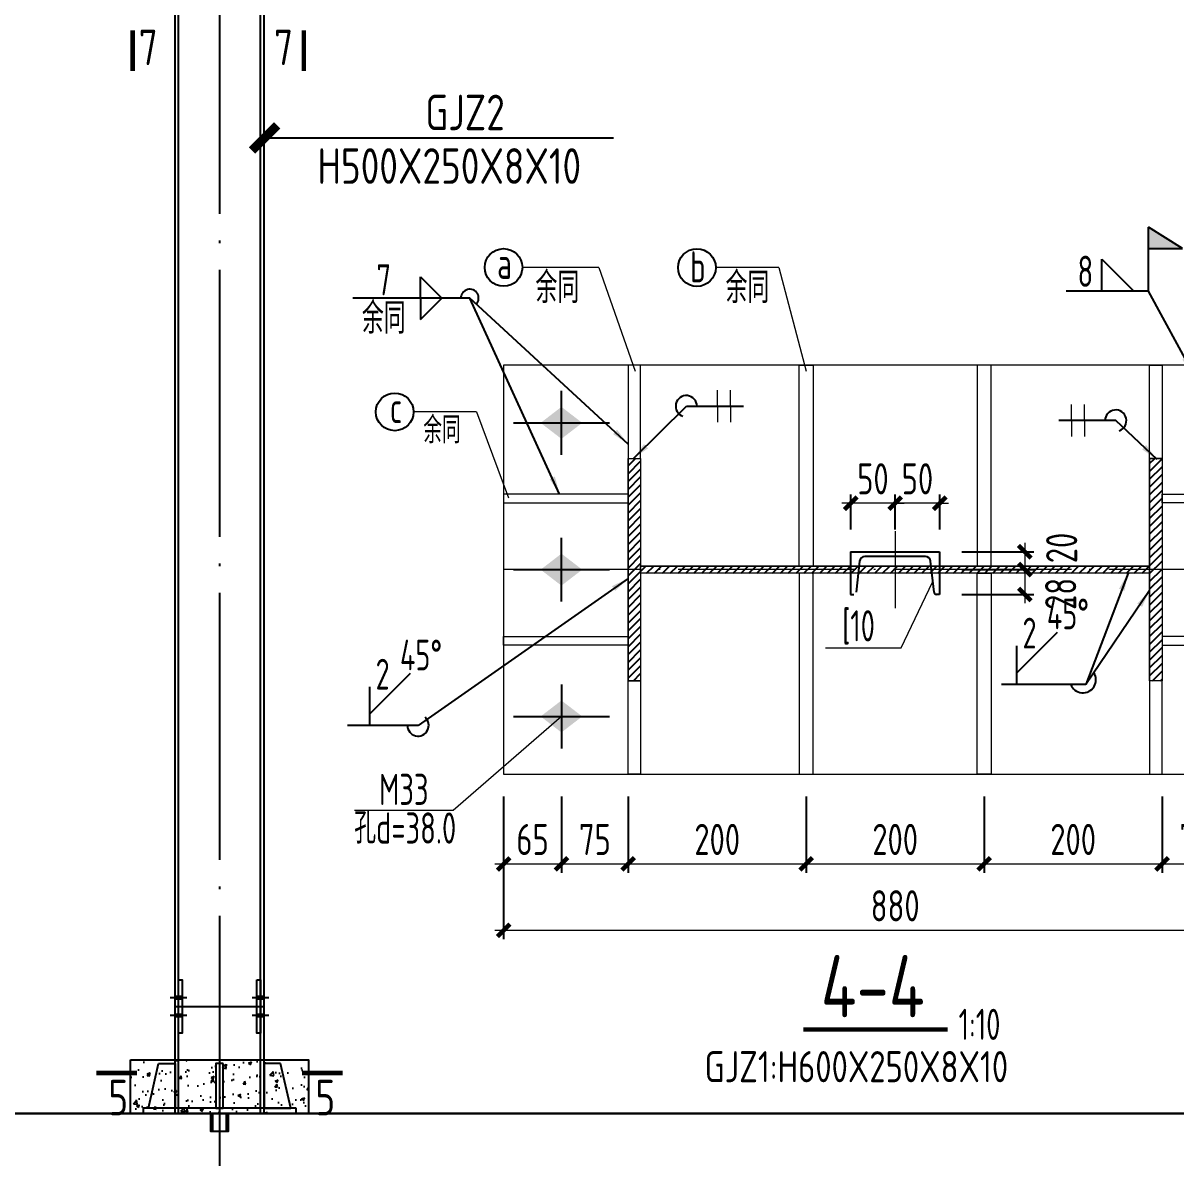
# Model space of a CAD drawing. Extents: x -2746917 to -971774, y -3334247 to -3250358.
# Drawn here: x -1160962 to -1148006, y -3302778 to -3290021 of the extents above; entities that cross this region are included whole.
import ezdxf
from ezdxf.enums import TextEntityAlignment as Align

# ---------------------------------------------------------------- set-up
doc = ezdxf.new("R2010")
doc.units = 0
doc.header["$LTSCALE"] = 1000
doc.header["$MEASUREMENT"] = 0
doc.header["$PDMODE"] = 35
doc.linetypes.add('4', pattern=[5, 1.5, -1, 1.5, -1])
doc.linetypes.add('DOTE', pattern=[2.42, 2, -0.2, 0.02, -0.2])
doc.layers.get('0').update_dxf_attribs({"linetype": 'CONTINUOUS'})
doc.layers.get('Defpoints').update_dxf_attribs({"linetype": 'CONTINUOUS'})
for name, color, linetype in [('10', 7, 'CONTINUOUS'), ('AXIS', 253, 'DOTE'), ('BEAM_CON', 4, 'CONTINUOUS'), ('COLU', 7, 'CONTINUOUS'), ('DIM', 3, 'CONTINUOUS'), ('HATCH', 254, 'CONTINUOUS'), ('NUM', 7, 'CONTINUOUS'), ('REIN', 1, 'CONTINUOUS'), ('TEXT', 7, 'CONTINUOUS'), ('THIN', 7, 'CONTINUOUS'), ('WALL', 5, 'CONTINUOUS'), ('WELD', 7, 'CONTINUOUS'), ('钢板标注', 253, 'CONTINUOUS')]:
    doc.layers.add(name, color=color, linetype=linetype)
doc.styles.add('SJQYTEXTSTYLE', font='GBXWXT.shx', dxfattribs={"bigfont": 'GBHZFS.shx'})
doc.styles.add('TSSD_Dimension', font='tssdeng.shx', dxfattribs={"width": 0.75, "bigfont": 'Hztxt.shx'})
doc.styles.add('TSSD_Label', font='tssdeng.shx', dxfattribs={"width": 0.75, "bigfont": 'hztxt.shx'})
doc.styles.add('TSSD_Norm', font='tssdeng.shx', dxfattribs={"width": 0.75, "bigfont": 'hztxt.shx'})
doc.styles.add('TSSD_Rein', font='Tssdeng.shx', dxfattribs={"width": 0.75, "bigfont": 'hztxt.shx'})
doc.dimstyles.new('SJQY_30_100', dxfattribs={"dimtxt": 350, "dimasz": 100, "dimexe": 250, "dimexo": 250, "dimgap": 100, "dimtad": 1, "dimdec": 0, "dimlfac": 0.3, "dimzin": 0, "dimdsep": 46, "dimtxsty": 'SJQYTEXTSTYLE', "dimblk": 'ARCHTICK', "dimcen": 0, "dimclrd": 256, "dimclre": 256, "dimclrt": 256, "dimadec": 0, "dimazin": 0, "dimtfac": 1, "dimtdec": 0, "dimtix": 1, "dimtmove": 2, "dimatfit": 1, "dimldrblk": 'ARCHTICK', "dimfxl": 1, "dimtvp": 1, "dimtolj": 1, "dimtzin": 0, "dimlwd": -1, "dimlwe": -1, "dimarcsym": 0})
doc.dimstyles.new('TSSD_10_100', dxfattribs={"dimtxt": 350, "dimasz": 100, "dimexe": 100, "dimexo": 250, "dimgap": 100, "dimtad": 1, "dimdec": 0, "dimlfac": 0.1, "dimzin": 0, "dimdsep": 46, "dimtxsty": 'TSSD_Dimension', "dimblk": 'ARCHTICK', "dimcen": 0, "dimdle": 100, "dimclrt": 7, "dimadec": 0, "dimazin": 0, "dimtfac": 1, "dimtdec": 0, "dimtix": 1, "dimtmove": 2, "dimatfit": 3, "dimldrblk": 'ARCHTICK', "dimfxl": 1, "dimtolj": 1, "dimtzin": 0, "dimlwd": 5, "dimarcsym": 0})
doc.dimstyles.new('TSSD_LEADER_STYLE_200.0', dxfattribs={"dimtxt": 700, "dimasz": 200, "dimexe": 200, "dimexo": 500, "dimgap": 0.09, "dimtad": 0, "dimtih": 1, "dimtoh": 1, "dimdec": 4, "dimzin": 0, "dimdsep": 46, "dimtxsty": 'Standard', "dimcen": 0.09, "dimdle": 200, "dimclrt": 7, "dimadec": 0, "dimazin": 0, "dimtfac": 1, "dimtdec": 4, "dimtofl": 0, "dimtmove": 0, "dimatfit": 3, "dimfxl": 1, "dimtolj": 1, "dimtzin": 0, "dimarcsym": 0})

# ---------------------------------------------------------------- blocks, each defined once
blk = doc.blocks.new('_ArchTick')
at = {"color": 0, "const_width": 0.5}
blk.add_lwpolyline([(-0.707, -0.707), (0.707, 0.707)], dxfattribs=at)
blk = doc.blocks.new('_WELD006')
at = {"color": 0, "linetype": 'ByBlock', "lineweight": 5}
for p, q in [((0, 0), (0, 0.5)), ((0.4, 0), (0.4, 0.5))]:
    blk.add_line(p, q, dxfattribs=at)
blk = doc.blocks.new('_WELD001')
at = {"linetype": 'ByBlock'}
h = blk.add_hatch(color=0, dxfattribs=at)
h.paths.add_polyline_path([(0.8, 1), (0, 1.5), (0, 1)])
edge = h.paths.add_edge_path()
edge.add_line((0, 0), (0, 1.5))
at = {"color": 0, "linetype": 'ByBlock'}
for p, q in [((0, 0), (0, 1.5)), ((0.8, 1), (0, 1.5)), ((0, 1), (0.8, 1))]:
    blk.add_line(p, q, dxfattribs=at)
blk = doc.blocks.new('_WELD004')
at = {"color": 0, "linetype": 'ByBlock'}
for p, q in [((0, 1), (1, 0)), ((0, 0), (0, 1))]:
    blk.add_line(p, q, dxfattribs=at)
blk = doc.blocks.new('A$C5C7C78FF')
at = {"layer": '10', "color": 0}
blk.add_solid([(27.2, -141.2, -192), (-72.8, -11.2, -192), (127.2, -11.2, -192), (27.2, 118.8, -192)], dxfattribs=at)
at = {"layer": 'AXIS', "color": 0, "linetype": 'ByBlock'}
for p, q in [((27.2, -311.2, -192), (27.2, 288.8, -192)), ((227.2, -11.2, -192), (-172.8, -11.2, -192))]:
    blk.add_line(p, q, dxfattribs=at)
blk = doc.blocks.new('*D908')
at = {"layer": 'Defpoints', "color": 0, "ltscale": 1.5}
for p in [(-1155561, -3298465), (-1154911, -3298465), (-1154911, -3299473)]:
    blk.add_point(p, dxfattribs=at)
at = {"layer": 'DIM', "color": 0, "lineweight": -2, "ltscale": 1.5}
for p, q in [((-1155561, -3298715), (-1155561, -3299573)), ((-1154911, -3298715), (-1154911, -3299573))]:
    blk.add_line(p, q, dxfattribs=at)
at = {"layer": 'DIM', "color": 0, "lineweight": 5, "ltscale": 1.5}
blk.add_line((-1155661, -3299473), (-1154811, -3299473), dxfattribs=at)
at = {"layer": 'DIM', "color": 0, "lineweight": 5, "ltscale": 1.5, "xscale": 100, "yscale": 100, "zscale": 100, "rotation": 180}
blk.add_blockref('_ArchTick', (-1155561, -3299473), dxfattribs=at)
at = {"layer": 'DIM', "color": 0, "lineweight": 5, "ltscale": 1.5, "xscale": 100, "yscale": 100, "zscale": 100}
blk.add_blockref('_ArchTick', (-1154911, -3299473), dxfattribs=at)
at = {"layer": 'DIM', "color": 7, "lineweight": 5, "ltscale": 1.5, "insert": (-1155236, -3299198), "char_height": 350, "attachment_point": 5, "style": 'TSSD_Dimension'}
blk.add_mtext('\\A1;65', dxfattribs=at)
blk = doc.blocks.new('*D909')
at = {"layer": 'Defpoints', "color": 0, "ltscale": 1.5}
for p in [(-1154911, -3298465), (-1154161, -3298465), (-1154161, -3299473)]:
    blk.add_point(p, dxfattribs=at)
at = {"layer": 'DIM', "color": 0, "lineweight": -2, "ltscale": 1.5}
for p, q in [((-1154911, -3298715), (-1154911, -3299573)), ((-1154161, -3298715), (-1154161, -3299573))]:
    blk.add_line(p, q, dxfattribs=at)
at = {"layer": 'DIM', "color": 0, "lineweight": 5, "ltscale": 1.5}
blk.add_line((-1155011, -3299473), (-1154061, -3299473), dxfattribs=at)
at = {"layer": 'DIM', "color": 0, "lineweight": 5, "ltscale": 1.5, "xscale": 100, "yscale": 100, "zscale": 100, "rotation": 180}
blk.add_blockref('_ArchTick', (-1154911, -3299473), dxfattribs=at)
at = {"layer": 'DIM', "color": 0, "lineweight": 5, "ltscale": 1.5, "xscale": 100, "yscale": 100, "zscale": 100}
blk.add_blockref('_ArchTick', (-1154161, -3299473), dxfattribs=at)
at = {"layer": 'DIM', "color": 7, "lineweight": 5, "ltscale": 1.5, "insert": (-1154536, -3299198), "char_height": 350, "attachment_point": 5, "style": 'TSSD_Dimension'}
blk.add_mtext('\\A1;75', dxfattribs=at)
blk = doc.blocks.new('*D910')
at = {"layer": 'Defpoints', "color": 0, "ltscale": 1.5}
for p in [(-1154161, -3298465), (-1152161, -3298465), (-1152161, -3299473)]:
    blk.add_point(p, dxfattribs=at)
at = {"layer": 'DIM', "color": 0, "lineweight": -2, "ltscale": 1.5}
for p, q in [((-1154161, -3298715), (-1154161, -3299573)), ((-1152161, -3298715), (-1152161, -3299573))]:
    blk.add_line(p, q, dxfattribs=at)
at = {"layer": 'DIM', "color": 0, "lineweight": 5, "ltscale": 1.5}
blk.add_line((-1154261, -3299473), (-1152061, -3299473), dxfattribs=at)
at = {"layer": 'DIM', "color": 0, "lineweight": 5, "ltscale": 1.5, "xscale": 100, "yscale": 100, "zscale": 100, "rotation": 180}
blk.add_blockref('_ArchTick', (-1154161, -3299473), dxfattribs=at)
at = {"layer": 'DIM', "color": 0, "lineweight": 5, "ltscale": 1.5, "xscale": 100, "yscale": 100, "zscale": 100}
blk.add_blockref('_ArchTick', (-1152161, -3299473), dxfattribs=at)
at = {"layer": 'DIM', "color": 7, "lineweight": 5, "ltscale": 1.5, "insert": (-1153161, -3299198), "char_height": 350, "attachment_point": 5, "style": 'TSSD_Dimension'}
blk.add_mtext('\\A1;200', dxfattribs=at)
blk = doc.blocks.new('*D911')
at = {"layer": 'Defpoints', "color": 0, "ltscale": 1.5}
for p in [(-1152161, -3298465), (-1150161, -3298465), (-1150161, -3299473)]:
    blk.add_point(p, dxfattribs=at)
at = {"layer": 'DIM', "color": 0, "lineweight": -2, "ltscale": 1.5}
for p, q in [((-1152161, -3298715), (-1152161, -3299573)), ((-1150161, -3298715), (-1150161, -3299573))]:
    blk.add_line(p, q, dxfattribs=at)
at = {"layer": 'DIM', "color": 0, "lineweight": 5, "ltscale": 1.5}
blk.add_line((-1152261, -3299473), (-1150061, -3299473), dxfattribs=at)
at = {"layer": 'DIM', "color": 0, "lineweight": 5, "ltscale": 1.5, "xscale": 100, "yscale": 100, "zscale": 100, "rotation": 180}
blk.add_blockref('_ArchTick', (-1152161, -3299473), dxfattribs=at)
at = {"layer": 'DIM', "color": 0, "lineweight": 5, "ltscale": 1.5, "xscale": 100, "yscale": 100, "zscale": 100}
blk.add_blockref('_ArchTick', (-1150161, -3299473), dxfattribs=at)
at = {"layer": 'DIM', "color": 7, "lineweight": 5, "ltscale": 1.5, "insert": (-1151161, -3299198), "char_height": 350, "attachment_point": 5, "style": 'TSSD_Dimension'}
blk.add_mtext('\\A1;200', dxfattribs=at)
blk = doc.blocks.new('*D912')
at = {"layer": 'Defpoints', "color": 0, "ltscale": 1.5}
for p in [(-1150161, -3298465), (-1148161, -3298465), (-1148161, -3299473)]:
    blk.add_point(p, dxfattribs=at)
at = {"layer": 'DIM', "color": 0, "lineweight": -2, "ltscale": 1.5}
for p, q in [((-1150161, -3298715), (-1150161, -3299573)), ((-1148161, -3298715), (-1148161, -3299573))]:
    blk.add_line(p, q, dxfattribs=at)
at = {"layer": 'DIM', "color": 0, "lineweight": 5, "ltscale": 1.5}
blk.add_line((-1150261, -3299473), (-1148061, -3299473), dxfattribs=at)
at = {"layer": 'DIM', "color": 0, "lineweight": 5, "ltscale": 1.5, "xscale": 100, "yscale": 100, "zscale": 100, "rotation": 180}
blk.add_blockref('_ArchTick', (-1150161, -3299473), dxfattribs=at)
at = {"layer": 'DIM', "color": 0, "lineweight": 5, "ltscale": 1.5, "xscale": 100, "yscale": 100, "zscale": 100}
blk.add_blockref('_ArchTick', (-1148161, -3299473), dxfattribs=at)
at = {"layer": 'DIM', "color": 7, "lineweight": 5, "ltscale": 1.5, "insert": (-1149161, -3299198), "char_height": 350, "attachment_point": 5, "style": 'TSSD_Dimension'}
blk.add_mtext('\\A1;200', dxfattribs=at)
blk = doc.blocks.new('*D913')
at = {"layer": 'Defpoints', "color": 0, "ltscale": 1.5}
for p in [(-1148161, -3298465), (-1147411, -3298465), (-1147411, -3299473)]:
    blk.add_point(p, dxfattribs=at)
at = {"layer": 'DIM', "color": 0, "lineweight": -2, "ltscale": 1.5}
for p, q in [((-1148161, -3298715), (-1148161, -3299573)), ((-1147411, -3298715), (-1147411, -3299573))]:
    blk.add_line(p, q, dxfattribs=at)
at = {"layer": 'DIM', "color": 0, "lineweight": 5, "ltscale": 1.5}
blk.add_line((-1148261, -3299473), (-1147311, -3299473), dxfattribs=at)
at = {"layer": 'DIM', "color": 0, "lineweight": 5, "ltscale": 1.5, "xscale": 100, "yscale": 100, "zscale": 100, "rotation": 180}
blk.add_blockref('_ArchTick', (-1148161, -3299473), dxfattribs=at)
at = {"layer": 'DIM', "color": 0, "lineweight": 5, "ltscale": 1.5, "xscale": 100, "yscale": 100, "zscale": 100}
blk.add_blockref('_ArchTick', (-1147411, -3299473), dxfattribs=at)
at = {"layer": 'DIM', "color": 7, "lineweight": 5, "ltscale": 1.5, "insert": (-1147786, -3299198), "char_height": 350, "attachment_point": 5, "style": 'TSSD_Dimension'}
blk.add_mtext('\\A1;75', dxfattribs=at)
blk = doc.blocks.new('*D915')
at = {"layer": 'Defpoints', "color": 0, "ltscale": 1.5}
for p in [(-1155561, -3298465), (-1146761, -3298465), (-1146761, -3300219)]:
    blk.add_point(p, dxfattribs=at)
at = {"layer": 'DIM', "color": 0, "lineweight": -2, "ltscale": 1.5}
for p, q in [((-1155561, -3298715), (-1155561, -3300319)), ((-1146761, -3298715), (-1146761, -3300319))]:
    blk.add_line(p, q, dxfattribs=at)
at = {"layer": 'DIM', "color": 0, "lineweight": 5, "ltscale": 1.5}
blk.add_line((-1155661, -3300219), (-1146661, -3300219), dxfattribs=at)
at = {"layer": 'DIM', "color": 0, "lineweight": 5, "ltscale": 1.5, "xscale": 100, "yscale": 100, "zscale": 100, "rotation": 180}
blk.add_blockref('_ArchTick', (-1155561, -3300219), dxfattribs=at)
at = {"layer": 'DIM', "color": 0, "lineweight": 5, "ltscale": 1.5, "xscale": 100, "yscale": 100, "zscale": 100}
blk.add_blockref('_ArchTick', (-1146761, -3300219), dxfattribs=at)
at = {"layer": 'DIM', "color": 7, "lineweight": 5, "ltscale": 1.5, "insert": (-1151161, -3299944), "char_height": 350, "attachment_point": 5, "style": 'TSSD_Dimension'}
blk.add_mtext('\\A1;880', dxfattribs=at)
blk = doc.blocks.new('_WELD008')
at = {"color": 0, "linetype": 'ByBlock'}
for p, q in [((0, 0.3), (1.061, 1.361)), ((0, 0), (0, 1))]:
    blk.add_line(p, q, dxfattribs=at)
for tag, p in [('C', (1.286, 1.416)), ('B', (0.288, 0.856)), ('A', (-0.303, -0.009))]:
    blk.add_attdef(tag, text='', height=0.8, dxfattribs=at).set_placement(p, align=Align.CENTER)
blk = doc.blocks.new('A$C0B9B409E')
at = {"layer": '钢板标注', "color": 1, "linetype": '4'}
for p, q in [((-178.8, -25.5), (-178.8, -265.5)), ((-178.8, -25.5), (321.2, -25.5)), ((241.5, -52), (-99.1, -52)), ((321.2, -25.5), (321.2, -265.5)), ((-128.2, -78.3), (-148.3, -252.3)), ((290.7, -252.3), (270.7, -78.3)), ((-178.8, -265.5), (-160.2, -265.5)), ((321.2, -265.5), (302.6, -265.5))]:
    blk.add_line(p, q, dxfattribs=at)
at = {"layer": '钢板标注'}
for centre, radius, start, end in [((-97.2, -83.3), 31.4, 93.40843, 170.88102), ((239.7, -83.3), 31.4, 9.11898, 86.59162), ((301.9, -254.1), 11.3, 170.52434, 273.76527)]:
    blk.add_arc(centre, radius, start, end, dxfattribs=at)
blk = doc.blocks.new('*D923')
at = {"layer": 'Defpoints', "color": 0, "ltscale": 1.5}
for p in [(-1150661, -3295964, 576), (-1150661, -3296165, 576), (-1149704, -3296165)]:
    blk.add_point(p, dxfattribs=at)
at = {"layer": 'DIM', "color": 0, "lineweight": 5, "ltscale": 1.5}
blk.add_line((-1149704, -3295864), (-1149704, -3296265), dxfattribs=at)
at = {"layer": 'DIM', "color": 0, "lineweight": -2, "ltscale": 1.5}
for p, q in [((-1150411, -3295964), (-1149604, -3295964)), ((-1150411, -3296165), (-1149604, -3296165))]:
    blk.add_line(p, q, dxfattribs=at)
at = {"layer": 'DIM', "color": 0, "lineweight": 5, "ltscale": 1.5, "xscale": 100, "yscale": 100, "zscale": 100}
for p, rotation in [((-1149704, -3295964), 90), ((-1149704, -3296165), 270)]:
    blk.add_blockref('_ArchTick', p, dxfattribs=dict(at, rotation=rotation))
at = {"layer": 'DIM', "color": 7, "lineweight": 5, "ltscale": 1.5, "insert": (-1149290, -3295922), "char_height": 350, "attachment_point": 5, "rotation": 90, "style": 'TSSD_Dimension'}
blk.add_mtext('\\A1;20', dxfattribs=at)
blk = doc.blocks.new('*D924')
at = {"layer": 'Defpoints', "color": 0, "ltscale": 1.5}
for p in [(-1150661, -3296165, 576), (-1150661, -3296444, 576), (-1149704, -3296444)]:
    blk.add_point(p, dxfattribs=at)
at = {"layer": 'DIM', "color": 0, "lineweight": 5, "ltscale": 1.5}
blk.add_line((-1149704, -3296065), (-1149704, -3296544), dxfattribs=at)
at = {"layer": 'DIM', "color": 0, "lineweight": -2, "ltscale": 1.5}
for p, q in [((-1150411, -3296165), (-1149604, -3296165)), ((-1150411, -3296444), (-1149604, -3296444))]:
    blk.add_line(p, q, dxfattribs=at)
at = {"layer": 'DIM', "color": 0, "lineweight": 5, "ltscale": 1.5, "xscale": 100, "yscale": 100, "zscale": 100}
for p, rotation in [((-1149704, -3296165), 90), ((-1149704, -3296444), 270)]:
    blk.add_blockref('_ArchTick', p, dxfattribs=dict(at, rotation=rotation))
at = {"layer": 'DIM', "color": 7, "lineweight": 5, "ltscale": 1.5, "insert": (-1149301, -3296438), "char_height": 350, "attachment_point": 5, "rotation": 90, "style": 'TSSD_Dimension'}
blk.add_mtext('\\A1;28', dxfattribs=at)
blk = doc.blocks.new('*D925')
at = {"layer": 'Defpoints', "color": 0, "ltscale": 1.5}
for p in [(-1151161, -3295419), (-1151161, -3295964, 576), (-1150661, -3295964, 576)]:
    blk.add_point(p, dxfattribs=at)
at = {"layer": 'DIM', "color": 0, "lineweight": -2, "ltscale": 1.5}
for p, q in [((-1151161, -3295714), (-1151161, -3295319)), ((-1150661, -3295714), (-1150661, -3295319))]:
    blk.add_line(p, q, dxfattribs=at)
at = {"layer": 'DIM', "color": 0, "lineweight": 5, "ltscale": 1.5}
for p, q in [((-1151161, -3295419), (-1151261, -3295419)), ((-1150661, -3295419), (-1151161, -3295419)), ((-1150661, -3295419), (-1150561, -3295419))]:
    blk.add_line(p, q, dxfattribs=at)
at = {"layer": 'DIM', "color": 0, "lineweight": 5, "ltscale": 1.5, "xscale": 100, "yscale": 100, "zscale": 100}
blk.add_blockref('_ArchTick', (-1151161, -3295419), dxfattribs=at)
at = {"layer": 'DIM', "color": 0, "lineweight": 5, "ltscale": 1.5, "xscale": 100, "yscale": 100, "zscale": 100, "rotation": 180}
blk.add_blockref('_ArchTick', (-1150661, -3295419), dxfattribs=at)
at = {"layer": 'DIM', "color": 7, "lineweight": 5, "ltscale": 1.5, "insert": (-1150911, -3295144), "char_height": 350, "attachment_point": 5, "style": 'TSSD_Dimension'}
blk.add_mtext('\\A1;50', dxfattribs=at)
blk = doc.blocks.new('*D926')
at = {"layer": 'Defpoints', "color": 0, "ltscale": 1.5}
for p in [(-1151661, -3295419), (-1151661, -3295964, 576), (-1151161, -3295964, 576)]:
    blk.add_point(p, dxfattribs=at)
at = {"layer": 'DIM', "color": 0, "lineweight": -2, "ltscale": 1.5}
for p, q in [((-1151661, -3295714), (-1151661, -3295319)), ((-1151161, -3295714), (-1151161, -3295319))]:
    blk.add_line(p, q, dxfattribs=at)
at = {"layer": 'DIM', "color": 0, "lineweight": 5, "ltscale": 1.5}
for p, q in [((-1151661, -3295419), (-1151761, -3295419)), ((-1151161, -3295419), (-1151661, -3295419)), ((-1151161, -3295419), (-1151061, -3295419))]:
    blk.add_line(p, q, dxfattribs=at)
at = {"layer": 'DIM', "color": 0, "lineweight": 5, "ltscale": 1.5, "xscale": 100, "yscale": 100, "zscale": 100}
blk.add_blockref('_ArchTick', (-1151661, -3295419), dxfattribs=at)
at = {"layer": 'DIM', "color": 0, "lineweight": 5, "ltscale": 1.5, "xscale": 100, "yscale": 100, "zscale": 100, "rotation": 180}
blk.add_blockref('_ArchTick', (-1151161, -3295419), dxfattribs=at)
at = {"layer": 'DIM', "color": 7, "lineweight": 5, "ltscale": 1.5, "insert": (-1151411, -3295144), "char_height": 350, "attachment_point": 5, "style": 'TSSD_Dimension'}
blk.add_mtext('\\A1;50', dxfattribs=at)

msp = doc.modelspace()

# ---------------------------------------------------------------- hatches: boundary and pattern name
at = {"ltscale": 1.5}
h = msp.add_hatch(dxfattribs=at)
h.set_pattern_fill('ANSI31', color=256, scale=500, style=0)
h.set_pattern_definition([(45, (131608.93, -146974.295), (-44.1941738, 44.1941738), [])])
h.paths.add_polyline_path([(-1154161.43, -3294915.46), (-1154021.43, -3294915.46), (-1154021.43, -3297415.46), (-1154161.43, -3297415.46)])
h.paths.add_polyline_path([(-1154021.43, -3296125.46), (-1148301.43, -3296125.46), (-1148301.43, -3296205.46), (-1154021.43, -3296205.46)])
h.paths.add_polyline_path([(-1148301.43, -3294915.46), (-1148161.43, -3294915.46), (-1148161.43, -3297415.46), (-1148301.43, -3297415.46)])
at = {"layer": 'HATCH', "ltscale": 1.5}
h = msp.add_hatch(dxfattribs=at)
h.set_pattern_fill('CONCRETE', color=251, scale=50, style=0)
h.set_pattern_definition([(50, (-193836.82, -155271), (358.63009, -31.376067), [37.5, -412.5]), (355, (-193836.8, -155271), (-69.375667, 376.096067), [30, -330]), (100.4514, (-193806.93, -155273.63), (289.25469, 344.71977), [31.870095, -350.571056]), (46.1842, (-193836.8, -155171), (533.620524, -82.75951), [56.25, -618.75]), (96.6356, (-193792.35, -155177.9), (467.33135, 487.058935), [47.80514, -525.8565]), (351.1842, (-193836.8, -155171), (467.33097, 487.0593), [45, -495]), (21, (-193786.82, -155196), (298.453526, -201.309445), [37.5, -412.5]), (326, (-193786.8, -155196), (121.657666, 362.575023), [30, -330]), (71.4514, (-193761.94, -155212.8), (420.111314, 161.26525), [31.870095, -350.571056]), (37.5, (-193836.82, -155271.01), (6.0799277, 166.446927), [0, -326, 0, -335, 0, -331.25]), (7.5, (-193836.82, -155271.01), (131.534769, 197.205856), [0, -191, 0, -318.5, 0, -126.25]), (327.5, (-193948.32, -155271.01), (266.911218, -11.277436), [0, -125, 0, -390, 0, -517.5]), (317.5, (-193998.32, -155271.01), (291.593085, 50.052491), [0, -162.5, 0, -259, 0, -367.5])])
h.paths.add_polyline_path([(-1157753.6, -3301676.82), (-1159753.6, -3301676.82), (-1159753.6, -3302276.82), (-1157753.6, -3302276.82)])

# ---------------------------------------------------------------- linework, layer by layer
at = {"ltscale": 1.5}
msp.add_line((-1156522.61, -3297916.46, -576), (-1157317.42, -3297916.46, -576), dxfattribs=at)
for centre in [(-1155562.13, -3292768.57, -7180.85), (-1153388.71, -3292770.66, -7180.85), (-1156785.4, -3294392.01, -7180.85)]:
    msp.add_circle(centre, 211.68)
at = {"layer": '10', "color": 6, "const_width": 51.43}
for points in [[(-1159730.48, -3290558.98), (-1159730.48, -3290101.83)], [(-1157806.73, -3290558.98), (-1157806.73, -3290101.83)], [(-1159679.49, -3301824.56), (-1160136.64, -3301824.56)], [(-1157827.71, -3301824.56), (-1157370.57, -3301824.56)]]:
    msp.add_lwpolyline(points, dxfattribs=at)
at = {"layer": 'AXIS', "ltscale": 1.5}
for p, q in [((-1158753.6, -3278276.82, -3.33), (-1158753.6, -3303039.78)), ((-1159253.6, -3301076.82), (-1158253.6, -3301076.82))]:
    msp.add_line(p, q, dxfattribs=at)
at = {"layer": 'AXIS', "linetype": 'DOTE', "lineweight": 5}
for p, q in [((-1151161.43, -3295731.86, -576), (-1151161.43, -3296599.06, -576)), ((-1146761.43, -3296165.46, -576), (-1155561.43, -3296165.46, -576))]:
    msp.add_line(p, q, dxfattribs=at)
at = {"layer": 'BEAM_CON', "ltscale": 1.5}
for p, q in [((-1159120.2, -3300976.82), (-1159307.01, -3300976.82)), ((-1158200.2, -3300976.82), (-1158387.01, -3300976.82)), ((-1159120.2, -3301176.82), (-1159307.01, -3301176.82)), ((-1158200.2, -3301176.82), (-1158387.01, -3301176.82)), ((-1159253.6, -3302276.82), (-1158253.6, -3302276.82))]:
    msp.add_line(p, q, dxfattribs=at)
for points in [[(-1159213.6, -3300776.82), (-1159173.6, -3300776.82), (-1159173.6, -3301376.82), (-1159213.6, -3301376.82)], [(-1158333.6, -3300776.82), (-1158293.6, -3300776.82), (-1158293.6, -3301376.82), (-1158333.6, -3301376.82)], [(-1159438.48, -3301716.82), (-1159253.6, -3301716.82), (-1159253.6, -3302216.82), (-1159553.6, -3302216.82)], [(-1158713.6, -3301716.82), (-1158793.6, -3301716.82), (-1158793.6, -3302216.82), (-1158713.6, -3302216.82)], [(-1158068.73, -3301716.82), (-1158253.6, -3301716.82), (-1158253.6, -3302216.82), (-1157953.6, -3302216.82)], [(-1157893.6, -3302216.82), (-1159613.6, -3302216.82), (-1159613.6, -3302276.82), (-1157893.6, -3302276.82)], [(-1158653.6, -3302276.82), (-1158853.6, -3302276.82), (-1158853.6, -3302476.82), (-1158653.6, -3302476.82)], [(-1158673.6, -3302276.82), (-1158833.6, -3302276.82), (-1158833.6, -3302476.82), (-1158673.6, -3302476.82)]]:
    msp.add_lwpolyline(points, close=True, dxfattribs=at)
at = {"layer": 'COLU', "linetype": 'ByBlock', "lineweight": 5}
for p, q in [((-1154492.08, -3292768.57, -7180.85), (-1155350.45, -3292768.57, -7180.85)), ((-1152468.67, -3292768.57, -7180.85), (-1153177.04, -3292768.57, -7180.85)), ((-1155865.36, -3294392.01, -7180.85), (-1156573.72, -3294392.01, -7180.85))]:
    msp.add_line(p, q, dxfattribs=at)
at = {"layer": 'COLU', "lineweight": 5}
for p, q in [((-1154492.08, -3292768.57, -7180.85), (-1154081.53, -3293935.39, -431.3)), ((-1152468.67, -3292768.57, -7180.85), (-1152159.74, -3293935.39, -431.3)), ((-1155865.36, -3294392.01, -7180.85), (-1155506.42, -3295358.82, -431.3)), ((-1151092.25, -3297043.69, -192), (-1150742.94, -3296305.05, -576)), ((-1151944.91, -3297043.69, -192), (-1151092.25, -3297043.69, -192)), ((-1154911.43, -3297815.46, -576), (-1156128.45, -3298873.71, -432))]:
    msp.add_line(p, q, dxfattribs=at)
at = {"layer": 'COLU', "lineweight": 5, "ltscale": 1.5}
for p, q in [((-1154161.43, -3294915.46, -576), (-1154161.43, -3297415.46, -576)), ((-1154021.43, -3294915.46, -576), (-1154021.43, -3297415.46, -576)), ((-1148301.43, -3294915.46, -576), (-1148301.43, -3297415.46, -576)), ((-1148161.43, -3294915.46, -576), (-1148161.43, -3297415.46, -576)), ((-1148301.43, -3296125.46, -576), (-1154021.43, -3296125.46, -576)), ((-1148301.43, -3296205.46, -576), (-1154021.43, -3296205.46, -576))]:
    msp.add_line(p, q, dxfattribs=at)
at = {"layer": 'COLU', "lineweight": 5, "ltscale": 1.5, "elevation": -576}
for points in [[(-1155561.43, -3298465.46), (-1146761.43, -3298465.46), (-1146761.43, -3293865.46), (-1155561.43, -3293865.46)], [(-1154161.43, -3294915.46), (-1154021.43, -3294915.46), (-1154021.43, -3293865.46), (-1154161.43, -3293865.46)], [(-1148161.43, -3294915.46), (-1148301.43, -3294915.46), (-1148301.43, -3293865.46), (-1148161.43, -3293865.46)], [(-1154161.43, -3294915.46), (-1154021.43, -3294915.46), (-1154021.43, -3297415.46), (-1154161.43, -3297415.46)], [(-1148301.43, -3294915.46), (-1148161.43, -3294915.46), (-1148161.43, -3297415.46), (-1148301.43, -3297415.46)], [(-1154021.43, -3296125.46), (-1148301.43, -3296125.46), (-1148301.43, -3296205.46), (-1154021.43, -3296205.46)], [(-1154161.43, -3297415.46), (-1154021.43, -3297415.46), (-1154021.43, -3298465.46), (-1154161.43, -3298465.46)], [(-1148161.43, -3297415.46), (-1148301.43, -3297415.46), (-1148301.43, -3298465.46), (-1148161.43, -3298465.46)]]:
    msp.add_lwpolyline(points, close=True, dxfattribs=at)
at = {"layer": 'COLU', "lineweight": 5, "elevation": -576}
for points in [[(-1152241.43, -3293865.46), (-1152081.43, -3293865.46), (-1152081.43, -3296125.46), (-1152241.43, -3296125.46)], [(-1150081.43, -3293865.46), (-1150241.43, -3293865.46), (-1150241.43, -3296125.46), (-1150081.43, -3296125.46)], [(-1154161.43, -3295315.46), (-1155561.43, -3295315.46), (-1155561.43, -3295415.46), (-1154161.43, -3295415.46)], [(-1148161.43, -3295315.46), (-1146761.43, -3295315.46), (-1146761.43, -3295415.46), (-1148161.43, -3295415.46)], [(-1152241.43, -3298465.46), (-1152081.43, -3298465.46), (-1152081.43, -3296205.46), (-1152241.43, -3296205.46)], [(-1150081.43, -3298465.46), (-1150241.43, -3298465.46), (-1150241.43, -3296205.46), (-1150081.43, -3296205.46)], [(-1154161.43, -3297015.46), (-1155561.43, -3297015.46), (-1155561.43, -3296915.46), (-1154161.43, -3296915.46)], [(-1148161.43, -3297015.46), (-1146761.43, -3297015.46), (-1146761.43, -3296915.46), (-1148161.43, -3296915.46)]]:
    msp.add_lwpolyline(points, close=True, dxfattribs=at)
at = {"layer": 'COLU', "color": 251, "elevation": -0.21}
msp.add_lwpolyline([(-1159753.6, -3301676.82), (-1157753.6, -3301676.82), (-1157753.6, -3302276.82), (-1159753.6, -3302276.82)], close=True, dxfattribs=at)
at = {"layer": 'NUM', "const_width": 50, "elevation": -576}
msp.add_lwpolyline([(-1152194.8, -3301333.36), (-1150573.11, -3301333.36)], dxfattribs=at)
at = {"layer": 'REIN', "color": 4, "const_width": 50}
for points in [[(-1159173.6, -3300976.82), (-1159253.6, -3300976.82)], [(-1158253.6, -3300976.82), (-1158333.6, -3300976.82)], [(-1159173.6, -3301176.82), (-1159253.6, -3301176.82)], [(-1158253.6, -3301176.82), (-1158333.6, -3301176.82)]]:
    msp.add_lwpolyline(points, dxfattribs=at)
at = {"layer": 'TEXT', "lineweight": 5}
msp.add_line((-1156128.45, -3298873.71, -432), (-1157235.39, -3298873.71, -432), dxfattribs=at)
at = {"layer": 'WALL', "color": 4}
for p, q in [((-1158293.6, -3302276.82), (-1158293.6, -3278276.82, -3.33)), ((-1158253.6, -3302276.82), (-1158253.6, -3278276.82, -3.33)), ((-1159253.6, -3302276.82), (-1159253.6, -3278952.33, -3.24)), ((-1159213.6, -3302276.82), (-1159213.6, -3278949.5, -3.24)), ((-1209202.04, -3302276.82), (-1145424.65, -3302276.82)), ((-1108305.17, -3302276.82), (-1172082.56, -3302276.82))]:
    msp.add_line(p, q, dxfattribs=at)
at = {"layer": 'WELD'}
for p, q in [((-1148315.9, -3293035.27, -595.2), (-1149238.34, -3293035.27, -595.2)), ((-1155941.6, -3293113.23, -576), (-1157256.85, -3293113.23, -576)), ((-1153507.61, -3294328.44), (-1152867.07, -3294328.44)), ((-1148682.74, -3294490.2, -768), (-1149323.28, -3294490.2, -768)), ((-1149018.66, -3297454.59, -576), (-1149966.54, -3297454.59, -576))]:
    msp.add_line(p, q, dxfattribs=at)
for centre, radius, start, end in [((-1155941.6, -3293113.23, -576), 100, 316.439078, 180), ((-1153507.61, -3294328.44), 120, 0, 250.91519), ((-1148682.74, -3294490.2, -768), 120, 289.08481, 180), ((-1149051.25, -3297403.14, -576), 146.72, 200.52752, 32.607254), ((-1156522.61, -3297916.46, -576), 120, 180, 49.349951)]:
    msp.add_arc(centre, radius, start, end, dxfattribs=at)

# ---------------------------------------------------------------- block references
at = {"layer": 'COLU', "linetype": 'ByBlock', "yscale": 1.797119999770075, "zscale": 1.797119999999381, "rotation": 270}
for p, xscale in [((-1154891.32, -3294466.53, -230.95), 1.797119999770075), ((-1154891.32, -3296116.53, -230.95), 1.797119999770075), ((-1154891.32, -3297864.39, -230.95), -1.797119999770075)]:
    msp.add_blockref('A$C5C7C78FF', p, dxfattribs=dict(at, xscale=xscale))
at = {"layer": 'COLU', "linetype": 'ByBlock', "xscale": 2, "yscale": 2, "zscale": 2}
msp.add_blockref('A$C0B9B409E', (-1151303.87, -3295913.55), dxfattribs=at)
at = {"layer": 'TEXT', "lineweight": 5}
ref = msp.add_blockref('_WELD008', (-1157065.32, -3297916.46, -576), dxfattribs=dict(at, xscale=432, yscale=432, zscale=432))
ref.add_attrib('2', '2', dxfattribs={"layer": 'WELD', "height": 345.6, "style": 'TSSD_Label', "width": 0.7}).set_placement((-1156921.32, -3297340.46, -576), align=Align.MIDDLE_CENTER)
ref.add_attrib('45%%d', '45%%d', dxfattribs={"layer": 'WELD', "height": 345.6, "style": 'TSSD_Label', "width": 0.7}).set_placement((-1156489.32, -3297124.46, -576), align=Align.MIDDLE_CENTER)
at = {"layer": 'WELD'}
for name, p, xscale, yscale, zscale in [('_WELD001', (-1148315.9, -3293035.27, -595.2), 480, 480, 480), ('_WELD004', (-1148838, -3293035.27, -595.2), 360, 360, 360), ('_WELD004', (-1156496.23, -3293113.23, -576), 240, 240, 240), ('_WELD006', (-1153012.35, -3294328.44), -360, 360, 360), ('_WELD006', (-1149178, -3294490.2, -768), 360, 360, 360)]:
    msp.add_blockref(name, p, dxfattribs=dict(at, xscale=xscale, yscale=yscale, zscale=zscale))
at = {"layer": 'WELD', "rotation": 180}
for name, p, xscale, yscale, zscale in [('_WELD004', (-1156496.23, -3293113.23, -576), -240, 240, 240), ('_WELD006', (-1153012.35, -3294328.44), 360, 360, 360), ('_WELD006', (-1149178, -3294490.2, -768), -360, 360, 360)]:
    msp.add_blockref(name, p, dxfattribs=dict(at, xscale=xscale, yscale=yscale, zscale=zscale))
at = {"layer": 'WELD'}
ref = msp.add_blockref('_WELD008', (-1149795.74, -3297454.59, -576), dxfattribs=dict(at, xscale=432, yscale=432, zscale=432))
ref.add_attrib('2', '2', dxfattribs={"height": 345.6, "style": 'TSSD_Label', "width": 0.7}).set_placement((-1149651.74, -3296878.59, -576), align=Align.MIDDLE_CENTER)
ref.add_attrib('45%%d', '45%%d', dxfattribs={"height": 345.6, "style": 'TSSD_Label', "width": 0.7}).set_placement((-1149219.74, -3296662.59, -576), align=Align.MIDDLE_CENTER)

# ---------------------------------------------------------------- texts
at = {"layer": '10', "color": 6, "style": 'TSSD_Rein', "width": 0.8}
for s, p in [('7', (-1159661.98, -3290494.62)), ('7', (-1158140.7, -3290494.62)), ('5', (-1160003.15, -3302298.96)), ('5', (-1157676.36, -3302298.96))]:
    msp.add_text(s, height=400, dxfattribs=at).set_placement(p)
at = {"layer": 'TEXT', "color": 6, "style": 'TSSD_Norm', "width": 0.8}
for s, height, p in [('GJZ2', 400, (-1156441.78, -3291226.32)), ('GJZ1:H600X250X8X10', 350, (-1153303.49, -3301927.2))]:
    msp.add_text(s, height=height, dxfattribs=at).set_placement(p)
at = {"layer": 'TEXT', "style": 'TSSD_Norm', "width": 0.8}
msp.add_text('H500X250X8X10', height=400, dxfattribs=at).set_placement((-1157653.5, -3291828.58))
at = {"layer": 'TEXT', "lineweight": 5, "style": 'TSSD_Rein', "width": 0.7}
for s, height, p in [('a', 350, (-1155634.04, -3292896.84, -7132.85)), ('b', 350, (-1153464.84, -3292936.62, -7132.85)), ('8', 350, (-1149111.82, -3292986.64, -7180.85)), ('7', 350, (-1156989.72, -3293082.1, -576)), ('余同', 350, (-1155202.75, -3293168.63, -7180.85)), ('余同', 350, (-1153066.85, -3293168.63, -7180.85)), ('余同', 350, (-1157153.63, -3293512.17, -576)), ('c', 350, (-1156839.35, -3294519.19, -7132.85)), ('余同', 300, (-1156463.54, -3294745.16, -7180.85)), ('[10', 350, (-1151756.65, -3296971.57, -192)), ('M33', 350, (-1156961.33, -3298810.26, -432)), ('孔d=38.0', 350, (-1157239.79, -3299245.01, -432)), ('1:10', 350, (-1150448.5, -3301451.46, -1486))]:
    msp.add_text(s, height=height, dxfattribs=at).set_placement(p)
at = {"layer": 'TEXT', "lineweight": 9, "style": 'TSSD_Label', "width": 0.8}
msp.add_text('4-4', height=700, dxfattribs=at).set_placement((-1151996.8, -3301197.82, -576))

# ---------------------------------------------------------------- dimensions: what is measured, and where the dimension line sits
at = {"layer": 'DIM', "lineweight": 5, "ltscale": 1.5}
for base, p1, p2, picture, middle in [((-1151661.43, -3295419.17, -576), (-1151161.43, -3295964.45), (-1151661.43, -3295964.45), '*D926', (-1151411.43, -3295144.17, -576)), ((-1151161.43, -3295419.17, -576), (-1150661.43, -3295964.45), (-1151161.43, -3295964.45), '*D925', (-1150911.43, -3295144.17, -576)), ((-1154911.43, -3299472.85, -576), (-1155561.43, -3298465.46, -576), (-1154911.43, -3298465.46, -576), '*D908', (-1155236.43, -3299197.85, -576)), ((-1146761.43, -3300218.79, -576), (-1155561.43, -3298465.46, -576), (-1146761.43, -3298465.46, -576), '*D915', (-1151161.43, -3299943.79, -576)), ((-1154161.43, -3299472.85, -576), (-1154911.43, -3298465.46, -576), (-1154161.43, -3298465.46, -576), '*D909', (-1154536.43, -3299197.85, -576)), ((-1152161.43, -3299472.85, -576), (-1154161.43, -3298465.46, -576), (-1152161.43, -3298465.46, -576), '*D910', (-1153161.43, -3299197.85, -576)), ((-1150161.43, -3299472.85, -576), (-1152161.43, -3298465.46, -576), (-1150161.43, -3298465.46, -576), '*D911', (-1151161.43, -3299197.85, -576)), ((-1148161.43, -3299472.85, -576), (-1150161.43, -3298465.46, -576), (-1148161.43, -3298465.46, -576), '*D912', (-1149161.43, -3299197.85, -576)), ((-1147411.43, -3299472.85, -576), (-1148161.43, -3298465.46, -576), (-1147411.43, -3298465.46, -576), '*D913', (-1147786.43, -3299197.85, -576))]:
    dim = msp.add_linear_dim(base=base, p1=p1, p2=p2, dimstyle='TSSD_10_100', dxfattribs=at)
    dim.commit()
    dim.dimension.update_dxf_attribs({"geometry": picture, "text_midpoint": middle})
for base, p1, p2, picture, middle in [((-1149703.59, -3296165.46, -576), (-1150661.43, -3295964.45), (-1150661.43, -3296165.46), '*D923', (-1149289.88, -3295922.3, -576)), ((-1149703.59, -3296444.45, -576), (-1150661.43, -3296165.46), (-1150661.43, -3296444.45), '*D924', (-1149300.86, -3296438.12, -576))]:
    dim = msp.add_linear_dim(base=base, p1=p1, p2=p2, angle=90, dimstyle='TSSD_10_100', dxfattribs=at)
    dim.commit()
    dim.dimension.update_dxf_attribs({"geometry": picture, "text_midpoint": middle, "dimtype": 160})

# ---------------------------------------------------------------- leaders
at = {"layer": 'THIN', "lineweight": 5}
msp.add_leader([(-1158248.25, -3291312.57), (-1154324.66, -3291312.57)], dimstyle='SJQY_30_100', override={"dimasz": 200}, dxfattribs=at)
at = {"layer": 'WELD'}
for points in [[(-1147809.55, -3293965.46, -595.2), (-1148315.9, -3293035.27, -595.2)], [(-1154931.6, -3295315.46, -576), (-1155941.6, -3293113.23, -576)], [(-1154161.43, -3294753.42, -576), (-1155941.6, -3293113.23, -576)], [(-1154102.74, -3294917.71, -1344), (-1153507.61, -3294328.44, -1344)], [(-1148217.7, -3294926.02, -768), (-1148682.74, -3294490.2, -768)], [(-1154161.43, -3296263.22, -576), (-1156522.61, -3297916.46, -576)], [(-1148544.6, -3296205.46, -576), (-1149018.66, -3297454.59, -576)], [(-1148301.43, -3296400.05, -576), (-1149018.66, -3297454.59, -576)]]:
    msp.add_leader(points, dimstyle='TSSD_LEADER_STYLE_200.0', dxfattribs=at)

doc.saveas('drawing.dxf')
